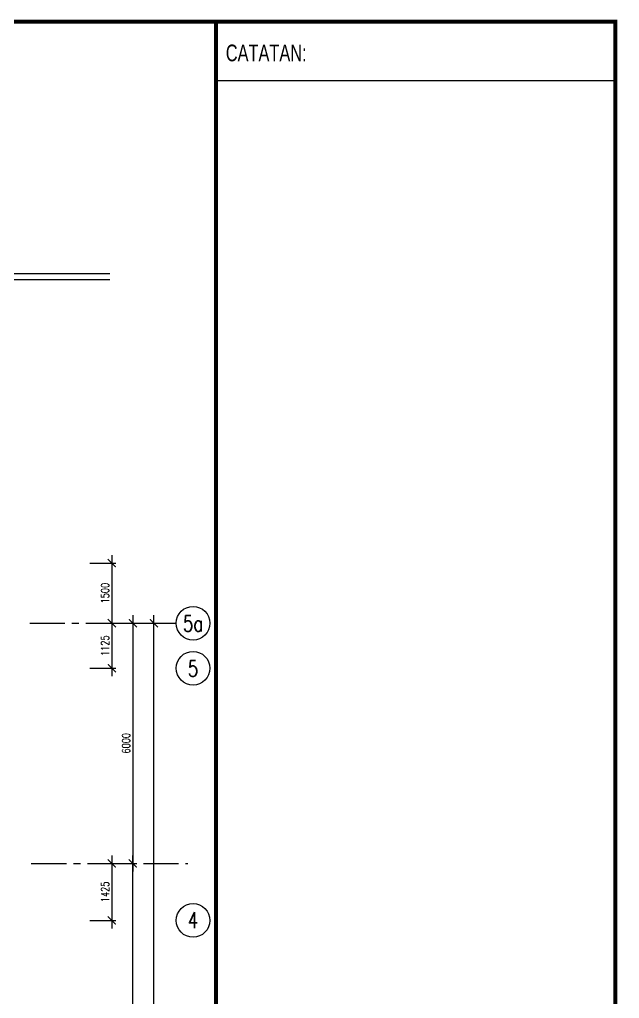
# Model space of a CAD drawing. Header units: millimetres. Extents: x 1824 to 81424, y 1027 to 57127.
# Drawn here: x 66447 to 81424, y 32674 to 57127 of the extents above; entities that cross this region are included whole.
import ezdxf
from ezdxf.enums import TextEntityAlignment as Align

# ---------------------------------------------------------------- set-up
doc = ezdxf.new("R2010")
doc.units = ezdxf.units.MM
doc.linetypes.add('CENTER', pattern=[2, 1.25, -0.25, 0.25, -0.25])
for name, color, linetype in [('A-BUBLE', 8, 'Continuous'), ('A-BUBLETEXT', 7, 'Continuous'), ('A-DIM100', 4, 'Continuous'), ('A-JALAN', 11, 'Continuous'), ('Grid', 8, 'CENTER')]:
    doc.layers.add(name, color=color, linetype=linetype)
doc.styles.add('ROMANS', font='romans.shx', dxfattribs={"width": 0.75, "height": 200})
doc.styles.add('SANSSERIF', font='sanss___.ttf', dxfattribs={"width": 0.75})
doc.styles.add('STYLE2', font='romans.shx', dxfattribs={"width": 0.75, "height": 1000})
doc.dimstyles.new('DIM 100', dxfattribs={"dimtxt": 200, "dimasz": 200, "dimexe": 100, "dimexo": 70, "dimgap": 70, "dimtad": 1, "dimtoh": 1, "dimdec": 0, "dimzin": 0, "dimdsep": 46, "dimtxsty": 'ROMANS', "dimblk": 'ARCHTICK', "dimcen": 0.09, "dimdle": 200, "dimclrd": 4, "dimclre": 4, "dimclrt": 2, "dimadec": 0, "dimazin": 0, "dimtfac": 1, "dimtdec": 0, "dimtmove": 1, "dimatfit": 3, "dimfxl": 1, "dimtzin": 0, "dimarcsym": 0})

# ---------------------------------------------------------------- blocks, each defined once
blk = doc.blocks.new('_ArchTick')
at = {"color": 0, "linetype": 'ByBlock', "const_width": 0.15}
blk.add_lwpolyline([(-0.5, -0.5), (0.5, 0.5)], dxfattribs=at)
blk = doc.blocks.new('*D56')
at = {"layer": 'A-DIM100', "color": 4, "lineweight": -2, "transparency": 16777216}
for p, q in [((69799, 17998), (69799, 42248)), ((69253, 42048), (69899, 42048)), ((69253, 18198), (69899, 18198))]:
    blk.add_line(p, q, dxfattribs=at)
at = {"layer": 'DEFPOINTS', "color": 0, "transparency": 16777216}
for p in [(69183, 42048), (69799, 42048), (69183, 18198)]:
    blk.add_point(p, dxfattribs=at)
at = {"layer": 'A-DIM100', "color": 4, "lineweight": -2, "transparency": 16777216, "xscale": 200, "yscale": 200, "zscale": 200}
for p, rotation in [((69799, 42048), 90), ((69799, 18198), 270)]:
    blk.add_blockref('_ArchTick', p, dxfattribs=dict(at, rotation=rotation))
at = {"layer": 'A-DIM100', "color": 2, "transparency": 16777216, "insert": (69629, 30123), "char_height": 200, "attachment_point": 5, "rotation": 90, "style": 'ROMANS'}
blk.add_mtext('23850', dxfattribs=at)
blk = doc.blocks.new('*D57')
at = {"layer": 'A-DIM100', "color": 4, "lineweight": -2, "transparency": 16777216}
for p, q in [((69275, 42248), (69275, 35848)), ((68729, 42048), (69375, 42048)), ((68729, 36048), (69375, 36048))]:
    blk.add_line(p, q, dxfattribs=at)
at = {"layer": 'DEFPOINTS', "color": 0, "transparency": 16777216}
for p in [(68659, 42048), (68659, 36048), (69275, 36048)]:
    blk.add_point(p, dxfattribs=at)
at = {"layer": 'A-DIM100', "color": 4, "lineweight": -2, "transparency": 16777216, "xscale": 200, "yscale": 200, "zscale": 200}
for p, rotation in [((69275, 42048), 90), ((69275, 36048), 270)]:
    blk.add_blockref('_ArchTick', p, dxfattribs=dict(at, rotation=rotation))
at = {"layer": 'A-DIM100', "color": 2, "transparency": 16777216, "insert": (69105, 39048), "char_height": 200, "attachment_point": 5, "rotation": 90, "style": 'ROMANS'}
blk.add_mtext('6000', dxfattribs=at)
blk = doc.blocks.new('*D58')
at = {"layer": 'A-DIM100', "color": 4, "lineweight": -2, "transparency": 16777216}
for p, q in [((69275, 26923), (69275, 36248)), ((68729, 36048), (69375, 36048)), ((68729, 27123), (69375, 27123))]:
    blk.add_line(p, q, dxfattribs=at)
at = {"layer": 'DEFPOINTS', "color": 0, "transparency": 16777216}
for p in [(68659, 36048), (69275, 36048), (68659, 27123)]:
    blk.add_point(p, dxfattribs=at)
at = {"layer": 'A-DIM100', "color": 4, "lineweight": -2, "transparency": 16777216, "xscale": 200, "yscale": 200, "zscale": 200}
for p, rotation in [((69275, 36048), 90), ((69275, 27123), 270)]:
    blk.add_blockref('_ArchTick', p, dxfattribs=dict(at, rotation=rotation))
at = {"layer": 'A-DIM100', "color": 2, "transparency": 16777216, "insert": (69105, 31585), "char_height": 200, "attachment_point": 5, "rotation": 90, "style": 'ROMANS'}
blk.add_mtext('8925', dxfattribs=at)
blk = doc.blocks.new('*D81')
at = {"layer": 'A-DIM100', "color": 4, "lineweight": -2, "transparency": 16777216}
for p, q in [((68750, 42248), (68750, 40723)), ((68205, 42048), (68850, 42048)), ((68205, 40923), (68850, 40923))]:
    blk.add_line(p, q, dxfattribs=at)
at = {"layer": 'DEFPOINTS', "color": 0, "transparency": 16777216}
for p in [(68135, 42048), (68135, 40923), (68750, 40923)]:
    blk.add_point(p, dxfattribs=at)
at = {"layer": 'A-DIM100', "color": 4, "lineweight": -2, "transparency": 16777216, "xscale": 200, "yscale": 200, "zscale": 200}
for p, rotation in [((68750, 42048), 90), ((68750, 40923), 270)]:
    blk.add_blockref('_ArchTick', p, dxfattribs=dict(at, rotation=rotation))
at = {"layer": 'A-DIM100', "color": 2, "transparency": 16777216, "insert": (68580, 41485), "char_height": 200, "attachment_point": 5, "rotation": 90, "style": 'ROMANS'}
blk.add_mtext('1125', dxfattribs=at)
blk = doc.blocks.new('*D82')
at = {"layer": 'A-DIM100', "color": 4, "lineweight": -2, "transparency": 16777216}
for p, q in [((68750, 36248), (68750, 34423)), ((68205, 36048), (68850, 36048)), ((68205, 34623), (68850, 34623))]:
    blk.add_line(p, q, dxfattribs=at)
at = {"layer": 'DEFPOINTS', "color": 0, "transparency": 16777216}
for p in [(68135, 36048), (68135, 34623), (68750, 34623)]:
    blk.add_point(p, dxfattribs=at)
at = {"layer": 'A-DIM100', "color": 4, "lineweight": -2, "transparency": 16777216, "xscale": 200, "yscale": 200, "zscale": 200}
for p, rotation in [((68750, 36048), 90), ((68750, 34623), 270)]:
    blk.add_blockref('_ArchTick', p, dxfattribs=dict(at, rotation=rotation))
at = {"layer": 'A-DIM100', "color": 2, "transparency": 16777216, "insert": (68580, 35335), "char_height": 200, "attachment_point": 5, "rotation": 90, "style": 'ROMANS'}
blk.add_mtext('1425', dxfattribs=at)
blk = doc.blocks.new('*D87')
at = {"layer": 'A-DIM100', "color": 4, "lineweight": -2, "transparency": 16777216}
for p, q in [((68205, 43548), (68850, 43548)), ((68750, 43748), (68750, 41848)), ((68205, 42048), (68850, 42048))]:
    blk.add_line(p, q, dxfattribs=at)
at = {"layer": 'DEFPOINTS', "color": 0, "transparency": 16777216}
for p in [(68135, 43548), (68135, 42048), (68750, 42048)]:
    blk.add_point(p, dxfattribs=at)
at = {"layer": 'A-DIM100', "color": 4, "lineweight": -2, "transparency": 16777216, "xscale": 200, "yscale": 200, "zscale": 200}
for p, rotation in [((68750, 43548), 90), ((68750, 42048), 270)]:
    blk.add_blockref('_ArchTick', p, dxfattribs=dict(at, rotation=rotation))
at = {"layer": 'A-DIM100', "color": 2, "transparency": 16777216, "insert": (68580, 42798), "char_height": 200, "attachment_point": 5, "rotation": 90, "style": 'ROMANS'}
blk.add_mtext('1500', dxfattribs=at)

msp = doc.modelspace()

# ---------------------------------------------------------------- linework, layer by layer
at = {"color": 3}
msp.add_line((71374.4, 55605.4), (81360.3, 55605.4), dxfattribs=at)
at = {"color": 8}
msp.add_line((71374.4, 55605.4), (81360.3, 55605.4), dxfattribs=at)
at = {"color": 7}
for points in [[(1874.4, 57077.1, 100, 100, 0), (81374.4, 57077.1, 100, 100, 0)], [(71351.3, 57077.1, 100, 100, 0), (71351.3, 1077.1, 100, 100, 0)], [(81323.7, 57077.1, 100, 100, 0), (81323.7, 1077.1, 100, 100, 0)]]:
    msp.add_lwpolyline(points, format="xyseb", dxfattribs=at)
at = {"layer": 'A-BUBLE'}
for centre in [(70778.9, 42047.9), (70778.9, 40922.9), (70778.9, 34622.9)]:
    msp.add_circle(centre, 420, dxfattribs=at)
at = {"layer": 'A-JALAN', "color": 8}
for p, q in [((68700.6, 50777.9), (49509, 50777.9)), ((68700.6, 50627.9), (49659, 50627.9))]:
    msp.add_line(p, q, dxfattribs=at)
at = {"layer": 'Grid', "color": 8, "ltscale": 700}
for p, q in [((66705.3, 42047.9), (70358.9, 42047.9)), ((66740.2, 36047.9), (70650.6, 36047.9))]:
    msp.add_line(p, q, dxfattribs=at)

# ---------------------------------------------------------------- texts
at = {"color": 7, "style": 'SANSSERIF', "width": 0.7}
msp.add_text('CATATAN:', height=417.61, dxfattribs=at).set_placement((71596, 56085))
at = {"layer": 'A-BUBLETEXT', "color": 3, "style": 'STYLE2', "width": 0.75}
for s, p in [('5a', (70778.9, 41838.9)), ('5', (70778.9, 40713.9)), ('4', (70778.9, 34428.9))]:
    msp.add_text(s, height=400, dxfattribs=at).set_placement(p, align=Align.CENTER)

# ---------------------------------------------------------------- dimensions: what is measured, and where the dimension line sits
at = {"layer": 'A-DIM100'}
for base, p1, p2, angle, picture, middle in [((68750.4, 42047.9), (68134.7, 43547.9), (68134.7, 42047.9), 90, '*D87', (68580.4, 42797.9)), ((68750.4, 40922.9), (68134.7, 42047.9), (68134.7, 40922.9), 90, '*D81', (68580.4, 41485.4)), ((69274.7, 36047.9), (68659, 42047.9), (68659, 36047.9), 90, '*D57', (69104.7, 39047.9)), ((69798.9, 42047.9), (69183.3, 18197.9), (69183.3, 42047.9), 270, '*D56', (69628.9, 30122.9)), ((68750.4, 34622.9), (68134.7, 36047.9), (68134.7, 34622.9), 90, '*D82', (68580.4, 35335.4)), ((69274.7, 36047.9), (68659, 27122.9), (68659, 36047.9), 270, '*D58', (69104.7, 31585.4))]:
    dim = msp.add_linear_dim(base=base, p1=p1, p2=p2, angle=angle, dimstyle='DIM 100', dxfattribs=at)
    dim.commit()
    dim.dimension.update_dxf_attribs({"geometry": picture, "text_midpoint": middle})

doc.saveas('drawing.dxf')
